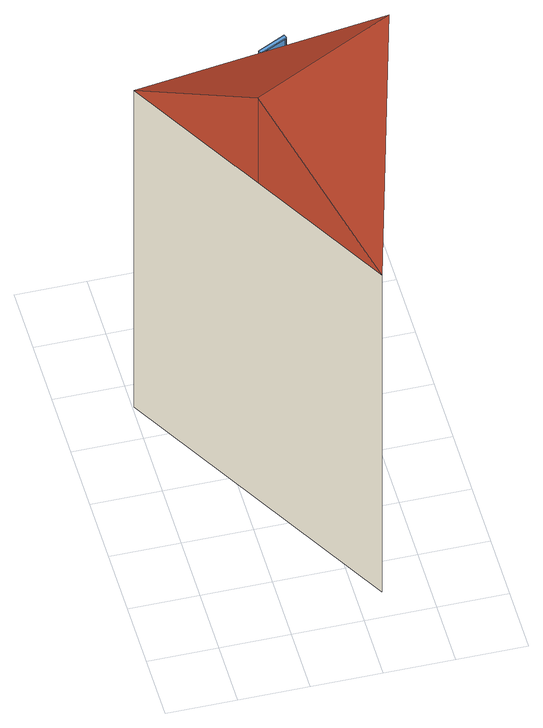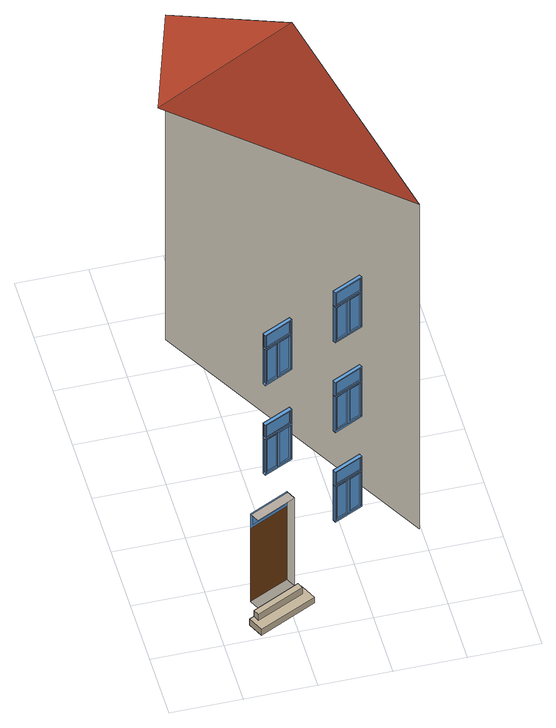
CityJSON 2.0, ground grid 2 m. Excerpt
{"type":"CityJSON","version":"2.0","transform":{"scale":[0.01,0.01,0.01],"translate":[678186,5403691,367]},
"CityObjects":{
"building1":{"type":"Building","attributes":{"measuredHeight":16.21},"children":["building1-1","building1-2"],"geometry":[{"type":"MultiSurface","lod":"3","boundaries":[[[0,1,2]],[[3,4,5,2,1]],[[5,0,2]],[[6,7,8,9]],[[10,11,7,8]],[[12,13,14,15]],[[16,17,13,14]],[[18,19,20,21]],[[22,23,19,20]],[[24,25,26,27]],[[28,29,30,31]],[[32,33,34,35]],[[36,37,38,39]],[[40,41,42,43]],[[44,45,46,47]],[[48,26,25,49]],[[50,30,29,51]],[[52,34,33,53]],[[49,54,55,48]],[[51,56,57,50]],[[53,58,59,52]],[[60,61,62,63]],[[64,65,66,67]],[[68,69,70,71]],[[72,73,74,75]],[[76,77,78,79]],[[80,81,82,83]],[[39,38,84,85]],[[43,42,86,87]],[[47,46,88,89]],[[90,91,37,36]],[[92,93,41,40]],[[94,95,45,44]],[[91,84,38,37],[96,97,98,99]],[[96,97,98,99]],[[93,86,42,41],[100,101,102,103]],[[100,101,102,103]],[[95,88,46,45],[104,105,106,107]],[[104,105,106,107]],[[96,108,109,99]],[[100,110,111,103]],[[104,112,113,107]],[[60,63,114,115],[116,109,108,117]],[[64,67,118,119],[120,111,110,121]],[[68,71,122,123],[124,113,112,125]],[[63,62,126,114]],[[67,66,127,118]],[[71,70,128,122]],[[115,129,61,60]],[[119,130,65,64]],[[123,131,69,68]],[[1,0,132]],[[97,117,108,96]],[[101,121,110,100]],[[105,125,112,104]],[[85,84,91,90]],[[87,86,93,92]],[[89,88,95,94]],[[126,129,115,114]],[[127,130,119,118]],[[128,131,123,122]],[[90,133,134,85]],[[92,135,136,87]],[[94,137,138,89]],[[7,139,140,11],[36,39,85,134,141,142,133,90]],[[7,6,143,139],[24,27,144,145]],[[13,146,147,17],[40,43,87,136,148,149,135,92]],[[13,12,150,146],[28,31,151,152]],[[19,153,154,23],[44,47,89,138,155,156,137,94]],[[19,18,157,153],[32,35,158,159]],[[27,26,160,144]],[[31,30,161,151]],[[35,34,162,158]],[[145,163,25,24]],[[152,164,29,28]],[[159,165,33,32]],[[72,166,167,73]],[[76,168,169,77]],[[80,170,171,81]],[[26,25,163,160],[166,72,73,167]],[[30,29,164,161],[168,76,77,169]],[[34,33,165,162],[170,80,81,171]],[[7,139,172,8]],[[143,6,9,173]],[[11,10,174,140]],[[13,146,175,14]],[[150,12,15,176]],[[17,16,177,147]],[[19,153,178,20]],[[157,18,21,179]],[[23,22,180,154]],[[49,25,163,181]],[[182,160,26,48]],[[51,29,164,183]],[[184,161,30,50]],[[53,33,165,185]],[[186,162,34,52]],[[73,167,187,74]],[[77,169,188,78]],[[81,171,189,82]],[[166,72,75,190]],[[168,76,79,191]],[[170,80,83,192]],[[48,49,181,182],[190,75,74,187]],[[50,51,183,184],[191,79,78,188]],[[52,53,185,186],[192,83,82,189]],[[75,190,187,74]],[[79,191,188,78]],[[83,192,189,82]],[[54,49,181]],[[56,51,183]],[[58,53,185]],[[182,48,55]],[[184,50,57]],[[186,52,59]],[[8,172,174,10],[193,194,126,62,61,129,195,196]],[[9,8,172,173],[182,55,54,181]],[[14,175,177,16],[197,198,127,66,65,130,199,200]],[[15,14,175,176],[184,57,56,183]],[[20,178,180,22],[201,202,128,70,69,131,203,204]],[[21,20,178,179],[186,59,58,185]],[[129,126,194,195]],[[130,127,198,199]],[[131,128,202,203]],[[133,205,206,134]],[[135,207,208,136]],[[137,209,210,138]],[[195,194,211,212]],[[199,198,213,214]],[[203,202,215,216]],[[217,218,219,220]],[[221,222,223,224]],[[225,226,227,228]],[[134,206,229,141]],[[142,230,205,133]],[[136,208,231,148]],[[149,232,207,135]],[[138,210,233,155]],[[156,234,209,137]],[[217,220,235,236]],[[205,230,229,206],[220,235,236,217]],[[221,224,237,238]],[[207,232,231,208],[224,237,238,221]],[[225,228,239,240]],[[209,234,233,210],[228,239,240,225]],[[236,241,218,217]],[[220,219,242,235]],[[238,243,222,221]],[[224,223,244,237]],[[240,245,226,225]],[[228,227,246,239]],[[211,247,248,212],[218,219,242,241]],[[213,249,250,214],[222,223,244,243]],[[215,251,252,216],[226,227,246,245]],[[248,196,195,212]],[[211,194,193,247]],[[250,200,199,214]],[[213,198,197,249]],[[252,204,203,216]],[[215,202,201,251]],[[235,242,241,236]],[[237,244,243,238]],[[239,246,245,240]],[[167,166,190,187]],[[169,168,191,188]],[[171,170,192,189]],[[141,229,230,142]],[[148,231,232,149]],[[155,233,234,156]],[[144,160,163,145]],[[151,161,164,152]],[[158,162,165,159]],[[247,193,196,248]],[[249,197,200,250]],[[251,201,204,252]],[[181,163,160,182]],[[183,164,161,184]],[[185,165,162,186]],[[139,143,173,172]],[[172,139,140,174]],[[146,150,176,175]],[[175,146,147,177]],[[153,157,179,178]],[[178,153,154,180]],[[0,5,132]],[[253,254,255,256]],[[257,258,259,260]],[[261,262,258,259]],[[263,264,265,266]],[[267,268,264,265]],[[269,270,271,272]],[[273,274,275,276]],[[277,278,279,280]],[[281,282,283,284]],[[285,271,270,286]],[[287,275,274,288]],[[286,289,290,285]],[[288,291,292,287]],[[293,294,295,296]],[[297,298,299,300]],[[301,302,303,304]],[[305,306,307,308]],[[280,279,309,310]],[[311,312,278,277]],[[284,283,313,314]],[[315,316,282,281]],[[317,318,319,320]],[[321,322,323,324]],[[312,309,279,278],[317,318,319,320]],[[316,313,283,282],[321,322,323,324]],[[317,325,326,320]],[[321,327,328,324]],[[293,296,329,330],[331,326,325,332]],[[297,300,333,334],[335,328,327,336]],[[296,295,337,329]],[[330,338,294,293]],[[300,299,339,333]],[[334,340,298,297]],[[318,332,325,317]],[[322,336,327,321]],[[310,309,312,311]],[[314,313,316,315]],[[337,338,330,329]],[[339,340,334,333]],[[311,341,342,310]],[[315,343,344,314]],[[258,345,346,262],[277,280,310,342,347,348,341,311]],[[258,257,349,345],[269,272,350,351]],[[264,352,353,268],[281,284,314,344,354,355,343,315]],[[264,263,356,352],[273,276,357,358]],[[272,271,359,350]],[[351,360,270,269]],[[276,275,361,357]],[[358,362,274,273]],[[271,270,360,359],[363,301,302,364]],[[275,274,362,361],[365,305,306,366]],[[301,363,364,302]],[[305,365,366,306]],[[262,261,367,346]],[[268,267,368,353]],[[258,345,369,259]],[[264,352,370,265]],[[349,257,260,371]],[[356,263,266,372]],[[286,270,360,373]],[[374,359,271,285]],[[288,274,362,375]],[[376,361,275,287]],[[302,364,377,303]],[[363,301,304,378]],[[306,366,379,307]],[[365,305,308,380]],[[285,286,373,374],[378,304,303,377]],[[287,288,375,376],[380,308,307,379]],[[304,378,377,303]],[[308,380,379,307]],[[289,286,373,381]],[[382,374,285,290]],[[291,288,375,383]],[[384,376,287,292]],[[338,337,385,386]],[[340,339,387,388]],[[259,369,367,261],[389,385,337,295,294,338,386,390]],[[260,259,369,371],[382,290,289,381]],[[265,370,368,267],[391,387,339,299,298,340,388,392]],[[266,265,370,372],[384,292,291,383]],[[341,393,394,342]],[[343,395,396,344]],[[386,385,397,398]],[[388,387,399,400]],[[401,402,403,404]],[[405,406,407,408]],[[254,409,410,255]],[[411,253,256,412]],[[413,414,415,416]],[[410,417,418,255],[414,413,416,415]],[[418,417,412,256]],[[348,419,393,341]],[[355,420,395,343]],[[342,394,421,347]],[[344,396,422,354]],[[401,404,423,424]],[[393,419,421,394],[404,423,424,401]],[[405,408,425,426]],[[395,420,422,396],[408,425,426,405]],[[424,427,402,401]],[[426,428,406,405]],[[404,403,429,423]],[[408,407,430,425]],[[397,431,432,398],[402,403,429,427]],[[399,433,434,400],[406,407,430,428]],[[432,390,386,398]],[[397,385,389,431]],[[434,392,388,400]],[[399,387,391,433]],[[423,429,427,424]],[[425,430,428,426]],[[364,363,378,377]],[[366,365,380,379]],[[347,421,419,348]],[[354,422,420,355]],[[350,359,360,351]],[[357,361,362,358]],[[373,360,359,374]],[[375,362,361,376]]],"semantics":{"surfaces":[{"type":"RoofSurface"},{"type":"WallSurface"},{"type":"Window","frameKlumMaterialClass":"Wood","frameKlumMaterialIndex":"L101","frameMaterialUncertainty":"0.5","paneMaterialClass":"Glass"},{"type":"RoofSurface","klumMaterialClass":"Ceramic","klumMaterialIndex":"D201","materialUncertainty":"0.3"},{"type":"OuterCeilingSurface"},{"type":"OuterFloorSurface","materialUncertainty":"0.3","klumMaterialClass":"Concrete","klumMaterialIndex":"E303"},{"type":"Window","frameKlumMaterialClass":"Wood","frameKlumMaterialIndex":"L001","paneMaterialClass":"Glass"},{"type":"Door","klumMaterialClass":"Wood","klumMaterialIndex":"L001"}],"values":[0,1,0,2,2,2,2,2,2,2,2,2,2,2,2,2,2,2,2,2,2,2,2,2,2,2,2,2,2,2,2,2,2,2,2,2,2,2,2,2,2,2,2,2,2,2,2,2,2,2,2,3,2,2,2,2,2,2,2,2,2,2,2,2,2,2,2,2,2,2,2,2,2,2,2,2,2,2,2,2,2,2,2,2,2,2,2,2,2,2,2,2,2,2,2,2,2,2,2,2,2,2,2,2,2,2,2,2,2,2,2,2,2,2,2,2,2,2,2,2,2,2,2,2,2,2,2,2,2,2,2,2,2,2,2,2,2,2,2,2,2,2,2,2,2,2,2,2,2,2,2,2,2,2,2,2,2,2,2,2,2,2,2,2,2,2,2,2,2,2,2,2,2,2,2,2,2,2,2,2,2,2,2,2,3,1,2,2,2,2,2,2,2,2,2,2,2,2,2,2,2,2,2,2,2,2,2,2,2,2,2,2,2,2,2,2,2,2,2,2,2,2,2,2,2,2,2,2,2,2,2,2,2,2,2,2,2,2,2,2,2,2,2,2,2,2,2,2,2,2,2,2,2,2,2,2,2,2,2,2,2,2,2,2,2,2,2,2,2,2,2,2,4,5,6,6,7,2,2,2,2,2,2,2,2,2,2,2,2,2,2,2,2,2,2,2,2,2,2,2,2,2,2,2,2]}}]},
"building1-1":{"type":"BuildingInstallation","attributes":{"klumMaterialClass":"Granite","klumMaterialIndex":"F106","materialUncertainty":"0.3","relationToConstruction":"outside"},"parents":["building1"],"geometry":[{"type":"MultiSurface","lod":"3","boundaries":[[[435,436,437,438]],[[438,437,439,440]],[[441,435,438,440]],[[436,442,439,437]],[[442,441,440,439]],[[436,435,441,442]]]}]},
"building1-2":{"type":"BuildingInstallation","attributes":{"klumMaterialClass":"Granite","klumMaterialIndex":"F106","materialUncertainty":"0.3","relationToConstruction":"outside"},"parents":["building1"],"geometry":[{"type":"MultiSurface","lod":"3","boundaries":[[[443,444,445,446]],[[446,445,447,448]],[[449,443,446,448]],[[444,450,447,445]],[[450,449,448,447]],[[444,443,449,450]]]}]}
},
"vertices":[
[238,505,1582],[4,919,1256],[238,505,1256],[4,919,42],[471,91,42],[471,91,1256],[180,1004,446],[180,1004,393],[184,995,393],[184,995,446],[184,995,259],[180,1004,259],[180,1004,781],[180,1004,728],[184,995,728],[184,995,781],[184,995,594],[180,1004,594],[180,1004,1116],[180,1004,1063],[184,995,1063],[184,995,1116],[184,995,929],[180,1004,929],[183,1005,443],[184,1003,443],[184,1003,396],[183,1005,396],[183,1005,778],[184,1003,778],[184,1003,731],[183,1005,731],[183,1005,1113],[184,1003,1113],[184,1003,1066],[183,1005,1066],[183,1005,388],[184,1003,388],[184,1003,263],[183,1005,263],[183,1005,724],[184,1003,724],[184,1003,599],[183,1005,599],[183,1005,1058],[184,1003,1058],[184,1003,933],[183,1005,933],[187,997,396],[187,997,443],[187,997,731],[187,997,778],[187,997,1066],[187,997,1113],[187,996,443],[187,996,396],[187,996,778],[187,996,731],[187,996,1113],[187,996,1066],[186,999,263],[188,996,263],[188,996,388],[186,999,388],[186,999,599],[188,996,599],[188,996,724],[186,999,724],[186,999,933],[188,996,933],[188,996,1058],[186,999,1058],[187,1004,439],[187,1004,399],[190,999,399],[190,999,439],[187,1004,774],[187,1004,734],[190,999,734],[190,999,774],[187,1004,1109],[187,1004,1069],[190,999,1069],[190,999,1109],[219,1020,263],[218,1022,263],[219,1020,599],[218,1022,599],[219,1020,933],[218,1022,933],[218,1022,388],[219,1020,388],[218,1022,724],[219,1020,724],[218,1022,1058],[219,1020,1058],[215,1018,269],[215,1018,383],[189,1005,383],[189,1005,269],[215,1018,604],[215,1018,718],[189,1005,718],[189,1005,604],[215,1018,939],[215,1018,1053],[189,1005,1053],[189,1005,939],[217,1013,269],[191,1001,269],[217,1013,604],[191,1001,604],[217,1013,939],[191,1001,939],[221,1016,388],[221,1016,263],[191,1001,383],[217,1013,383],[221,1016,724],[221,1016,599],[191,1001,718],[217,1013,718],[221,1016,1058],[221,1016,933],[191,1001,1053],[217,1013,1053],[223,1013,388],[223,1013,724],[223,1013,1058],[223,1013,263],[223,1013,599],[223,1013,933],[652,716,1582],[223,1024,388],[223,1024,263],[223,1024,724],[223,1024,599],[223,1024,1058],[223,1024,933],[261,1043,393],[261,1043,259],[258,1041,263],[258,1041,388],[261,1043,446],[258,1042,396],[258,1042,443],[261,1043,728],[261,1043,594],[258,1041,599],[258,1041,724],[261,1043,781],[258,1042,731],[258,1042,778],[261,1043,1063],[261,1043,929],[258,1041,933],[258,1041,1058],[261,1043,1116],[258,1042,1066],[258,1042,1113],[259,1039,396],[259,1039,731],[259,1039,1066],[259,1039,443],[259,1039,778],[259,1039,1113],[256,1038,439],[256,1038,399],[256,1038,774],[256,1038,734],[256,1038,1109],[256,1038,1069],[265,1034,393],[265,1034,446],[265,1034,259],[265,1034,728],[265,1034,781],[265,1034,594],[265,1034,1063],[265,1034,1116],[265,1034,929],[262,1033,443],[262,1033,396],[262,1033,778],[262,1033,731],[262,1033,1113],[262,1033,1066],[259,1032,399],[259,1032,734],[259,1032,1069],[259,1032,439],[259,1032,774],[259,1032,1109],[262,1032,388],[227,1015,388],[227,1015,263],[262,1032,263],[262,1032,724],[227,1015,724],[227,1015,599],[262,1032,599],[262,1032,1058],[227,1015,1058],[227,1015,933],[262,1032,933],[224,1022,388],[224,1022,263],[224,1022,724],[224,1022,599],[224,1022,1058],[224,1022,933],[226,1018,388],[226,1018,263],[226,1018,724],[226,1018,599],[226,1018,1058],[226,1018,933],[228,1024,383],[230,1020,383],[230,1020,269],[228,1024,269],[228,1024,718],[230,1020,718],[230,1020,604],[228,1024,604],[228,1024,1053],[230,1020,1053],[230,1020,939],[228,1024,939],[259,1039,263],[259,1039,388],[259,1039,599],[259,1039,724],[259,1039,933],[259,1039,1058],[254,1037,269],[254,1037,383],[254,1037,604],[254,1037,718],[254,1037,939],[254,1037,1053],[256,1032,383],[256,1032,269],[256,1032,718],[256,1032,604],[256,1032,1053],[256,1032,939],[261,1035,388],[261,1035,263],[261,1035,724],[261,1035,599],[261,1035,1058],[261,1035,933],[387,1104,116],[387,1104,444],[400,1077,444],[400,1077,116],[395,1108,782],[395,1108,728],[399,1099,728],[399,1099,782],[399,1099,595],[395,1108,595],[395,1108,1117],[395,1108,1063],[399,1099,1063],[399,1099,1117],[399,1099,930],[395,1108,930],[398,1109,778],[399,1107,778],[399,1107,732],[398,1109,732],[398,1109,1113],[399,1107,1113],[399,1107,1067],[398,1109,1067],[398,1109,724],[399,1107,724],[399,1107,599],[398,1109,599],[398,1109,1059],[399,1107,1059],[399,1107,934],[398,1109,934],[402,1101,732],[402,1101,778],[402,1101,1067],[402,1101,1113],[402,1100,778],[402,1100,732],[402,1100,1113],[402,1100,1067],[402,1103,599],[403,1100,599],[403,1100,724],[402,1103,724],[402,1103,934],[403,1100,934],[403,1100,1059],[402,1103,1059],[402,1108,775],[402,1108,735],[405,1103,735],[405,1103,775],[402,1108,1110],[402,1108,1070],[405,1103,1070],[405,1103,1110],[434,1124,599],[433,1126,599],[433,1126,724],[434,1124,724],[434,1124,934],[433,1126,934],[433,1126,1059],[434,1124,1059],[430,1122,605],[430,1122,719],[404,1109,719],[404,1109,605],[430,1122,940],[430,1122,1054],[404,1109,1054],[404,1109,940],[432,1117,605],[406,1105,605],[432,1117,940],[406,1105,940],[437,1119,724],[437,1119,599],[406,1105,719],[432,1117,719],[437,1119,1059],[437,1119,934],[406,1105,1054],[432,1117,1054],[438,1117,724],[438,1117,599],[438,1117,1059],[438,1117,934],[438,1128,724],[438,1128,599],[438,1128,1059],[438,1128,934],[476,1147,728],[476,1147,595],[473,1145,599],[473,1145,724],[476,1147,782],[473,1145,732],[473,1145,778],[476,1147,1063],[476,1147,930],[473,1145,934],[473,1145,1059],[476,1147,1117],[473,1145,1067],[473,1145,1113],[474,1143,732],[474,1143,778],[474,1143,1067],[474,1143,1113],[471,1142,775],[471,1142,735],[471,1142,1110],[471,1142,1070],[480,1138,595],[480,1138,930],[480,1138,728],[480,1138,1063],[480,1138,782],[480,1138,1117],[477,1137,778],[477,1137,732],[477,1137,1113],[477,1137,1067],[474,1136,735],[474,1136,775],[474,1136,1070],[474,1136,1110],[478,1136,778],[478,1136,732],[478,1136,1113],[478,1136,1067],[442,1119,724],[442,1119,599],[442,1119,1059],[442,1119,934],[477,1136,724],[477,1136,599],[477,1136,1059],[477,1136,934],[439,1126,724],[439,1126,599],[439,1126,1059],[439,1126,934],[441,1122,724],[441,1122,599],[441,1122,1059],[441,1122,934],[443,1128,719],[446,1124,719],[446,1124,605],[443,1128,605],[443,1128,1054],[446,1124,1054],[446,1124,940],[443,1128,940],[499,1158,444],[512,1131,444],[499,1158,116],[512,1131,116],[407,1080,399],[407,1080,436],[504,1127,436],[504,1127,399],[512,1131,390],[400,1077,390],[474,1143,724],[474,1143,1059],[474,1143,599],[474,1143,934],[469,1141,605],[469,1141,719],[469,1141,940],[469,1141,1054],[472,1136,719],[472,1136,1054],[472,1136,605],[472,1136,940],[476,1138,724],[476,1138,599],[476,1138,1059],[476,1138,934],
[341,1136,71],[504,1214,71],[525,1170,71],[362,1092,71],[525,1170,93],[362,1092,93],[341,1136,93],[504,1214,93],
[368,1116,93],[503,1181,93],[511,1164,93],[376,1098,93],[511,1164,116],[376,1098,116],[368,1116,116],[503,1181,116]
]}
